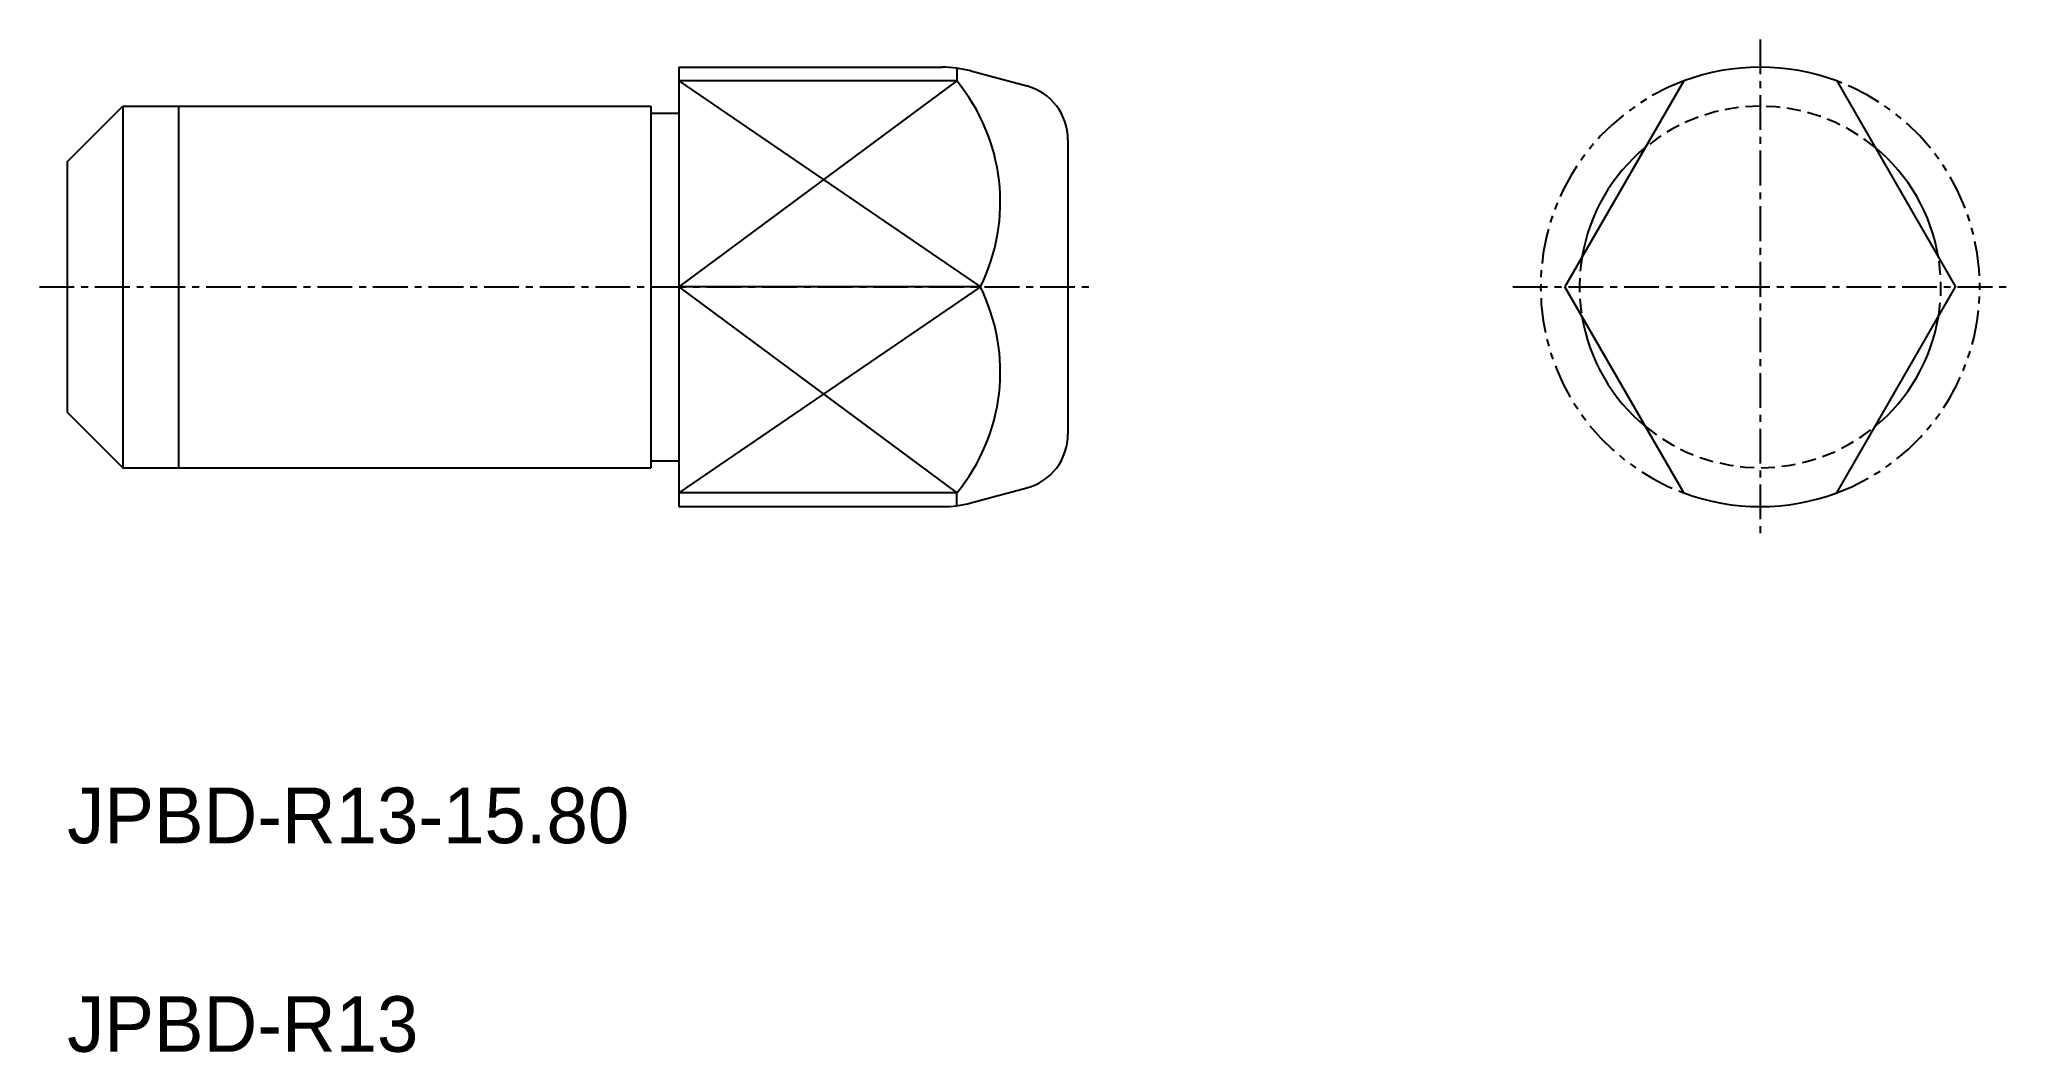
# Model space of a CAD drawing. Extents: x -1583 to -1512.2, y -713.5 to -677.1.
import ezdxf

# ---------------------------------------------------------------- set-up
doc = ezdxf.new("R2010")
doc.units = 0
for name, pattern in [('CENTER', [2, 1.25, -0.25, 0.25, -0.25]), ('DASHED', [0.75, 0.5, -0.25]), ('PHANTOM', [2.5, 1.25, -0.25, 0.25, -0.25, 0.25, -0.25])]:
    doc.linetypes.add(name, pattern=pattern)
doc.layers.get('0').update_dxf_attribs({"linetype": 'CONTINUOUS'})
doc.layers.add('CENTER', color=1, linetype='CENTER')

msp = doc.modelspace()

# ---------------------------------------------------------------- linework, layer by layer
at = {"color": 7, "linetype": 'CONTINUOUS'}
for p, q in [((-1559.963, -678.08), (-1559.963, -693.88)), ((-1559.963, -678.08), (-1550.49, -678.08)), ((-1549.963, -678.115), (-1549.963, -678.574)), ((-1549.455, -678.216), (-1547.446, -678.755)), ((-1549.963, -678.574), (-1559.963, -678.574)), ((-1523.813, -678.574), (-1528.089, -685.98)), ((-1518.313, -678.574), (-1514.038, -685.98)), ((-1581.963, -681.48), (-1579.963, -679.48)), ((-1579.963, -679.48), (-1560.963, -679.48)), ((-1579.963, -679.48), (-1579.963, -692.48)), ((-1560.963, -679.48), (-1560.963, -692.48)), ((-1560.963, -679.73), (-1559.963, -679.73)), ((-1545.963, -680.686), (-1545.963, -691.274)), ((-1581.963, -681.48), (-1581.963, -690.48)), ((-1549.115, -685.98), (-1559.963, -685.98)), ((-1523.813, -693.386), (-1528.089, -685.98)), ((-1518.313, -693.386), (-1514.038, -685.98)), ((-1581.963, -690.48), (-1579.963, -692.48)), ((-1560.963, -692.23), (-1559.963, -692.23)), ((-1579.963, -692.48), (-1560.963, -692.48)), ((-1549.963, -693.386), (-1559.963, -693.386)), ((-1549.963, -693.845), (-1549.963, -693.386)), ((-1549.455, -693.744), (-1547.446, -693.205)), ((-1559.963, -693.88), (-1550.49, -693.88))]:
    msp.add_line(p, q, dxfattribs=at)
at = {"color": 3, "linetype": 'CONTINUOUS'}
for p, q in [((-1559.963, -678.574), (-1549.115, -685.98)), ((-1549.963, -678.574), (-1559.963, -685.98)), ((-1577.963, -679.48), (-1577.963, -692.48)), ((-1549.115, -685.98), (-1559.963, -693.386)), ((-1559.963, -685.98), (-1549.963, -693.386))]:
    msp.add_line(p, q, dxfattribs=at)
at = {"color": 7, "linetype": 'CONTINUOUS'}
for centre, radius, start, end in [((-1550.49, -682.08), 4, 75, 90), ((-1521.063, -685.98), 7.9, 69.62878, 110.37122), ((-1555.25, -682.931), 6.851, 333.576, 39.49717), ((-1547.963, -680.686), 2, 0, 75), ((-1521.063, -685.98), 6.5, 129.40345, 170.59655), ((-1521.063, -685.98), 6.5, 9.40345, 50.59655), ((-1555.25, -689.029), 6.851, 320.50283, 26.424), ((-1521.063, -685.98), 6.5, 189.40345, 230.59655), ((-1521.063, -685.98), 6.5, 309.40345, 350.59655), ((-1547.963, -691.274), 2, 285, 0), ((-1550.49, -689.88), 4, 270, 285), ((-1521.063, -685.98), 7.9, 249.62878, 290.37122)]:
    msp.add_arc(centre, radius, start, end, dxfattribs=at)
at = {"color": 3, "linetype": 'PHANTOM'}
for start, end in [(110.37122, 249.62878), (290.37122, 69.62878)]:
    msp.add_arc((-1521.063, -685.98), 7.9, start, end, dxfattribs=at)
at = {"color": 3, "linetype": 'DASHED'}
for start, end in [(50.59655, 129.40345), (170.59655, 189.40345), (350.59655, 9.40345), (230.59655, 309.40345)]:
    msp.add_arc((-1521.063, -685.98), 6.5, start, end, dxfattribs=at)
at = {"layer": 'CENTER', "color": 1, "linetype": 'CENTER'}
for p, q in [((-1521.063, -677.08), (-1521.063, -694.88)), ((-1582.963, -685.98), (-1544.963, -685.98)), ((-1529.963, -685.98), (-1512.163, -685.98))]:
    msp.add_line(p, q, dxfattribs=at)

# ---------------------------------------------------------------- texts
at = {"color": 7, "linetype": 'CONTINUOUS'}
for s, p in [('JPBD-R13-15.80', (-1581.963, -705.98)), ('JPBD-R13', (-1581.963, -713.48))]:
    msp.add_text(s, height=2, dxfattribs=at).set_placement(p)

doc.saveas('drawing.dxf')
